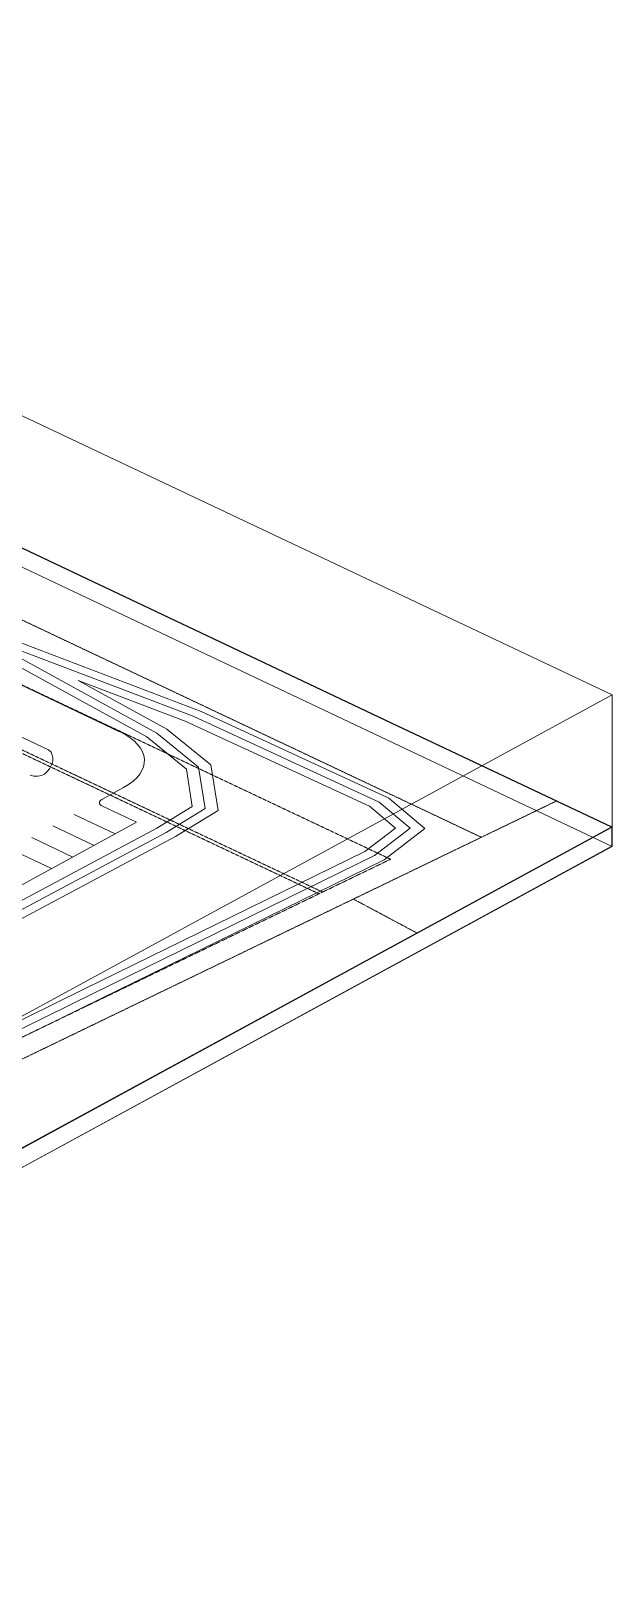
# Model space of a CAD drawing. Header units: inches. Extents: x 27328 to 120839, y -4075 to 4147.
# Drawn here: x 35661 to 37895, y -1801 to 4147 of the extents above; entities that cross this region are included whole.
import ezdxf

# ---------------------------------------------------------------- set-up
doc = ezdxf.new("R2010")
doc.units = ezdxf.units.IN
doc.header["$MEASUREMENT"] = 0
doc.linetypes.add('Center 1_4_', pattern=[0.53125, 0.25, -0.09375, 0.09375, -0.09375])
doc.linetypes.add('Hidden', pattern=[0.28125, 0.1875, -0.09375])
for name, color, linetype, lineweight in [('A-PROP-SBCK', 71, 'Hidden', 15), ('BMP', 80, 'Continuous', 9), ('C-TOPO', 7, 'Continuous', 9), ('EOP-PR', 4, 'Continuous', 9), ('G-ANNO-SYMB', 111, 'Continuous', 9), ('PAINT', 190, 'Continuous', 9), ('PROP', 3, 'Center 1_4_', 9)]:
    doc.layers.add(name, color=color, linetype=linetype, lineweight=lineweight)

msp = doc.modelspace()

# ---------------------------------------------------------------- linework, layer by layer
at = {"layer": 'A-PROP-SBCK'}
for p, q in [((32388.8, 3164), (37043.2, 962.8)), ((34588.8, 1860.5), (36765.3, 831.1)), ((34600.6, 1868.3), (36782, 836.6)), ((37043.2, 962.8), (34739.4, -149.8))]:
    msp.add_line(p, q, dxfattribs=at)
at = {"layer": 'BMP'}
for p, q in [((36314.9, 1531.4), (35062.1, 2007.1)), ((35062.1, 2007.1), (36106.6, 1433.1)), ((36284.3, 1512.6), (35452.4, 1828.5)), ((35452.4, 1828.5), (36144.9, 1447.9)), ((36253.7, 1493.8), (35842.8, 1649.8)), ((35842.8, 1649.8), (36183.2, 1462.7)), ((36961.9, 1167), (36253.7, 1493.8)), ((36999.5, 1182.6), (36284.3, 1512.6)), ((37037, 1198.2), (36314.9, 1531.4)), ((36106.6, 1433.1), (36258.3, 1309.6)), ((36144.9, 1447.9), (36305.2, 1317.4)), ((36183.2, 1462.7), (36352.1, 1325.3)), ((36258.3, 1309.6), (36281.1, 1165.5)), ((36305.2, 1317.4), (36330.5, 1157.6)), ((36352.1, 1325.3), (36379.9, 1149.7)), ((37175, 1081.3), (37037, 1198.2)), ((36281.1, 1165.5), (36144.9, 1082.2)), ((36330.5, 1157.6), (36180.8, 1066)), ((36379.9, 1149.7), (36216.7, 1049.8)), ((37061.6, 1082.5), (36961.9, 1167)), ((37118.3, 1081.9), (36999.5, 1182.6)), ((36144.9, 1082.2), (34577.9, 246.4)), ((36944.8, 992.4), (37061.6, 1082.5)), ((36982, 976.8), (37118.3, 1081.9)), ((37019.2, 961.1), (37175, 1081.3)), ((36180.8, 1066), (34615.2, 231)), ((36216.7, 1049.8), (34652.6, 215.6)), ((35864.1, 462.8), (36944.8, 992.4)), ((35897.5, 445.3), (36982, 976.8)), ((35930.8, 427.8), (37019.2, 961.1)), ((34888.9, -15.3), (35864.1, 462.8)), ((34912.6, -37.6), (35897.5, 445.3)), ((34936.4, -59.8), (35930.8, 427.8))]:
    msp.add_line(p, q, dxfattribs=at)
at = {"layer": 'C-TOPO'}
for p, q in [((34602.6, 2643), (36096.1, 1936.7)), ((36096.1, 1936.7), (37047.4, 1486.8)), ((37894.8, 1086), (37047.4, 1486.8)), ((37894.8, 1086), (37181.3, 697.7)), ((37894.2, 1085.7), (37894.2, 1012.6)), ((37894.2, 1012), (37894.2, 1085.7)), ((37894.2, 1012.6), (32726.3, -1799.7)), ((37893.6, 1012.3), (37894.2, 1012)), ((37181.3, 697.7), (33330.9, -1397.6))]:
    msp.add_line(p, q, dxfattribs=at)
at = {"layer": 'C-TOPO', "lineweight": 25}
for p, q in [((36094.9, 1936.6), (34602.6, 2642.4)), ((37046.4, 1486.6), (36094.9, 1936.6)), ((37894.2, 1085.7), (37046.4, 1486.6)), ((37894.2, 1086.3), (32725.1, -1726.7))]:
    msp.add_line(p, q, dxfattribs=at)
at = {"layer": 'EOP-PR'}
for p, q in [((34957, 1947.3), (36001.5, 1453.3)), ((35584.2, 1451), (35727.7, 1383.1)), ((36016.4, 1238.2), (35933.5, 1193.1)), ((35935.3, 1167.3), (36067, 1105)), ((36067, 1105), (34512.3, 259))]:
    msp.add_line(p, q, dxfattribs=at)
for centre, major_axis, start_param, end_param in [((35797, 1342), (300, 0), 5.532841, 7.103637), ((35528.5, 1347.7), (216, 0), 5.734199, 6.527507), ((35703.1, 1369.7), (36, 0), 0.244321, 0.820452), ((35682, 1300), (36, 0), 3.962045, 5.734199), ((35959.9, 1180.7), (36, 0), 2.391248, 3.962045)]:
    msp.add_ellipse(centre, major_axis=major_axis, ratio=0.507323, start_param=start_param, end_param=end_param, dxfattribs=at)
at = {"layer": 'G-ANNO-SYMB'}
for p, q in [((32496.9, 4147.3), (37894.8, 1594.4)), ((32496.9, 3565.2), (37894.8, 1012.3)), ((37894.8, 1594.4), (32725.7, -1218.7)), ((37894.8, 1594.4), (37894.8, 1012.3)), ((37894.8, 1012.3), (32725.7, -1800.7))]:
    msp.add_line(p, q, dxfattribs=at)
at = {"layer": 'PAINT'}
for p, q in [((35827.1, 1135.2), (35985.1, 1060.5)), ((35745.3, 1090.7), (35903.3, 1016)), ((35663.5, 1046.2), (35821.5, 971.4)), ((35581.7, 1001.6), (35739.7, 926.9))]:
    msp.add_line(p, q, dxfattribs=at)
at = {"layer": 'PROP'}
for p, q in [((32458.8, 3380.6), (37392.4, 1047.3)), ((37681.4, 1186.9), (34740.3, -233.5)), ((36900.2, 809.7), (37146.1, 678.6))]:
    msp.add_line(p, q, dxfattribs=at)

doc.saveas('drawing.dxf')
